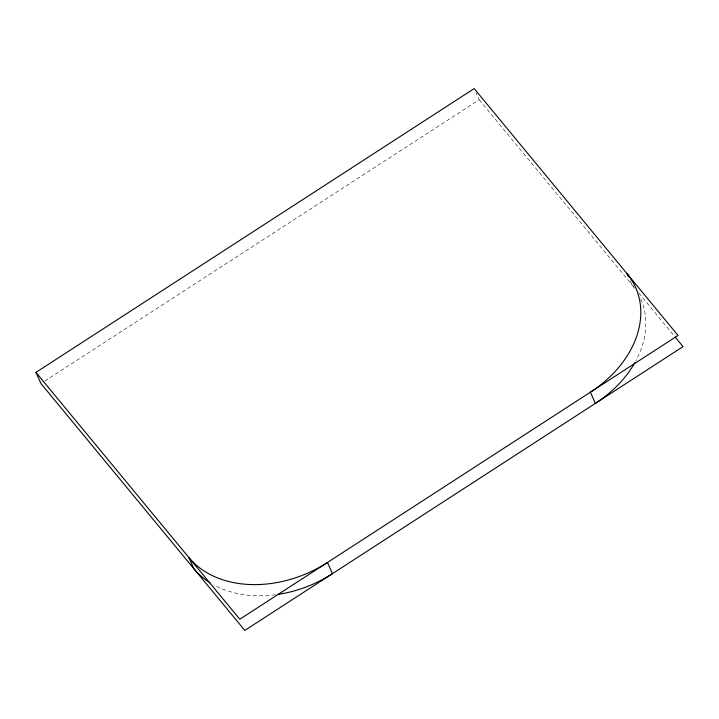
<?xml version="1.0" encoding="UTF-8"?>
<svg xmlns="http://www.w3.org/2000/svg" width="719" height="719" viewBox="0 0 719 719"><rect width="100%" height="100%" fill="white"/><g stroke="black" fill="none" stroke-linecap="round" stroke-linejoin="round"><path stroke-width="0.54" stroke-dasharray="3.6 2.7" d="M44.74 381.115L479.196 99.761L476.005 92.652M479.196 99.761L633.7 286.845M638.706 292.912L673.748 335.351M630.266 280.841L632.091 284.895A105.36 78.793 -24.2 0 1 634.634 288.202M640.764 298.969A105.36 78.793 -24.2 0 1 635.857 360.794M275.449 594.748A105.36 78.793 -24.2 0 1 213.894 584.987"/><path stroke-width="1.08" d="M35.95 372.388L474.181 88.59L678.035 335.449L239.804 619.239L35.95 372.388L40.965 383.551L244.82 630.41L683.05 346.612L675.186 337.085M628.442 276.779L627.067 273.732A105.36 78.793 -24.2 0 1 590.389 392.206L595.404 403.368A105.36 78.793 -24.2 0 0 634.922 362.502M277.57 594.451A105.36 78.793 -24.2 0 0 332.466 573.645L327.451 562.483A105.36 78.793 -24.2 0 1 188.836 557.531L193.851 568.693A105.36 78.793 -24.2 0 0 210.029 582.732"/></g></svg>
